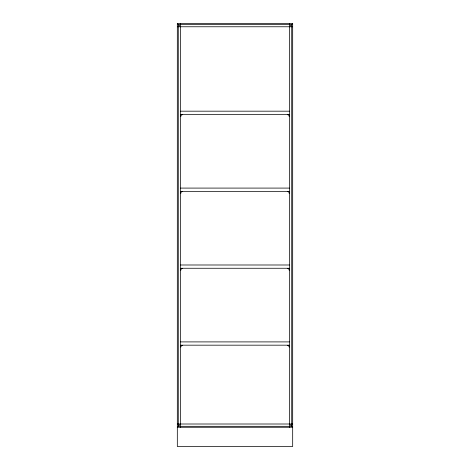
<?xml version="1.0" encoding="UTF-8"?>
<svg xmlns="http://www.w3.org/2000/svg" width="470" height="470" viewBox="0 0 470 470"><rect width="100%" height="100%" fill="white"/><g stroke="black" fill="none" stroke-linecap="round" stroke-linejoin="round"><path stroke-width="0.7" d="M289.414 26.767L292.681 23.5L177.319 23.5L177.319 446.5L292.681 446.5L292.681 23.5M180.586 424.005L177.319 427.271L292.681 427.271L289.414 424.005M177.319 26.767L292.681 26.767M180.586 111.179L289.414 111.179M180.586 114.445L289.414 114.445M182.507 114.686L180.827 114.686L180.827 116.366M287.493 114.686L289.173 114.686L289.173 116.366M181.185 114.803L181.608 114.686M182.149 114.803L181.726 114.686M287.851 114.803L288.269 114.686M288.815 114.803L288.392 114.686M180.827 115.467L180.95 115.044M289.173 115.467L289.05 115.044M180.827 115.585L180.95 116.008M289.173 115.585L289.05 116.008M180.586 188.088L289.414 188.088M180.586 191.355L289.414 191.355M182.507 191.596L180.827 191.596L180.827 193.276M287.493 191.596L289.173 191.596L289.173 193.276M181.185 191.713L181.608 191.596M182.149 191.713L181.726 191.596M287.851 191.713L288.269 191.596M288.815 191.713L288.392 191.596M180.827 192.377L180.95 191.954M289.173 192.377L289.05 191.954M180.827 192.494L180.95 192.917M289.173 192.494L289.05 192.917M180.586 264.992L289.414 264.992M180.586 268.264L289.414 268.264M182.507 268.505L180.827 268.505L180.827 270.185M287.493 268.505L289.173 268.505L289.173 270.185M181.185 268.623L181.608 268.505M182.149 268.623L181.726 268.505M287.851 268.623L288.269 268.505M288.815 268.623L288.392 268.505M180.827 269.287L180.95 268.863M289.173 269.287L289.05 268.863M180.827 269.404L180.95 269.827M289.173 269.404L289.05 269.827M180.586 341.902L289.414 341.902M180.586 345.174L289.414 345.174M182.507 345.415L180.827 345.415L180.827 347.095M287.493 345.415L289.173 345.415L289.173 347.095M181.185 345.532L181.608 345.415M182.149 345.532L181.726 345.415M287.851 345.532L288.269 345.415M288.815 345.532L288.392 345.415M180.827 346.196L180.95 345.773M289.173 346.196L289.05 345.773M180.827 346.314L180.95 346.737M289.173 346.314L289.05 346.737M177.319 424.005L292.681 424.005M177.319 23.5L180.586 26.767M289.414 23.5L289.414 427.271M180.586 23.5L180.586 427.271M291.723 24.463L178.277 24.463L178.277 426.314L291.723 426.314L291.723 24.463"/></g></svg>
